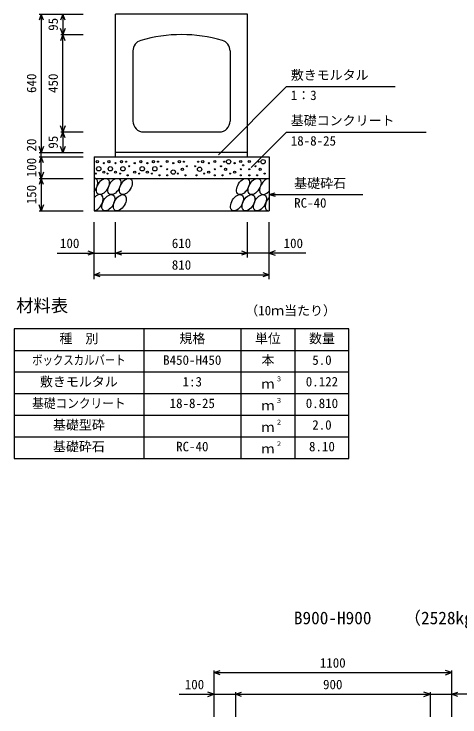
# Model space of a CAD drawing. Units: millimetres, scale not verified. Extents: x -16800 to 16800, y -5940 to 5940.
# Drawn here: x 3222 to 5286, y -2545 to 706 of the extents above; entities that cross this region are included whole.
import ezdxf
from ezdxf.enums import TextEntityAlignment as Align

# ---------------------------------------------------------------- set-up
doc = ezdxf.new("R2010")
doc.units = ezdxf.units.MM
doc.header["$LTSCALE"] = 20
for name, color, linetype, lineweight in [('0-0_DIM', 7, 'Continuous', 25), ('0-2_HATCH', 6, 'Continuous', 25), ('0-3_HYO', 3, 'Continuous', 25), ('0-4_HYO2', 4, 'Continuous', 25), ('0-5_OUTLINE', 3, 'Continuous', 25), ('0-7_TXT', 7, 'Continuous', 25)]:
    doc.layers.add(name, color=color, linetype=linetype, lineweight=lineweight)
doc.styles.add('ＭＳ ゴシック', font='')
doc.styles.get('ＭＳ ゴシック').set_extended_font_data('MS Gothic')

msp = doc.modelspace()

# ---------------------------------------------------------------- linework, layer by layer
at = {"layer": '0-0_DIM'}
for p, q in [((3338.11, 706.31), (3542.31, 706.31)), ((3348.11, 706.31), (3348.11, 66.31)), ((3448.11, 706.31), (3448.11, 611.31)), ((3438.11, 611.31), (3542.31, 611.31)), ((3448.11, 161.31), (3448.11, 611.31)), ((4482.88, 370.55), (4168.01, 55.68)), ((4482.88, 370.55), (4985.54, 370.55)), ((3438.11, 161.31), (3542.31, 161.31)), ((3448.11, 161.31), (3448.11, 66.31)), ((4482.88, 159.97), (4319.23, -3.69)), ((4482.88, 159.97), (5129.76, 159.97)), ((3338.11, 66.31), (3542.31, 66.31)), ((3348.11, 46.31), (3348.11, 66.31)), ((3338.11, 46.31), (3542.31, 46.31)), ((3348.11, -53.69), (3348.11, 46.31)), ((3338.11, -53.69), (3542.31, -53.69)), ((3348.11, -53.69), (3348.11, -203.69)), ((4402.31, -128.69), (4431.29, -120.92)), ((4402.31, -128.69), (4835.63, -128.69)), ((4402.31, -128.69), (4431.29, -136.45)), ((3338.11, -203.69), (3542.31, -203.69)), ((3592.31, -519.2), (3592.31, -256.86)), ((3692.31, -419.2), (3692.31, -256.86)), ((4302.31, -419.2), (4302.31, -256.86)), ((4402.31, -519.2), (4402.31, -256.86)), ((3422.31, -399.2), (3592.31, -399.2)), ((3592.31, -399.2), (3692.31, -399.2)), ((3692.31, -399.2), (4302.31, -399.2)), ((3592.31, -499.2), (4402.31, -499.2)), ((4147.31, -2329.66), (4147.31, -2544.66)), ((4147.31, -2339.66), (5247.31, -2339.66)), ((5247.31, -2329.66), (5247.31, -2544.66)), ((4247.31, -2429.66), (4247.31, -2544.66)), ((5147.31, -2429.66), (5147.31, -2544.66)), ((3986.58, -2439.66), (4147.31, -2439.66)), ((5408.05, -2439.66), (5247.31, -2439.66))]:
    msp.add_line(p, q, dxfattribs=at)
for points in [[(3358.37, 678.12), (3348.11, 706.31), (3337.85, 678.12)], [(3458.37, 678.12), (3448.11, 706.31), (3437.85, 678.12)], [(3458.37, 639.51), (3448.11, 611.31), (3437.85, 639.51)], [(3458.37, 583.12), (3448.11, 611.31), (3437.85, 583.12)], [(3458.37, 189.51), (3448.11, 161.31), (3437.85, 189.51)], [(3458.37, 133.12), (3448.11, 161.31), (3437.85, 133.12)], [(3358.37, 94.51), (3348.11, 66.31), (3337.85, 94.51)], [(3458.37, 94.51), (3448.11, 66.31), (3437.85, 94.51)], [(3358.37, 18.12), (3348.11, 46.31), (3337.85, 18.12)], [(3358.37, -25.49), (3348.11, -53.69), (3337.85, -25.49)], [(3358.37, -81.88), (3348.11, -53.69), (3337.85, -81.88)], [(3358.37, -175.49), (3348.11, -203.69), (3337.85, -175.49)], [(3564.12, -388.94), (3592.31, -399.2), (3564.12, -409.46)], [(3720.51, -409.46), (3692.31, -399.2), (3720.51, -388.94)], [(4274.12, -388.94), (4302.31, -399.2), (4274.12, -409.46)], [(4430.51, -388.94), (4402.31, -399.2), (4430.51, -409.46)], [(4572.32, -399.2), (4402.31, -399.2), (4302.31, -399.2)], [(3620.51, -509.46), (3592.31, -499.2), (3620.51, -488.94)], [(4374.12, -488.94), (4402.31, -499.2), (4374.12, -509.46)], [(4175.51, -2349.92), (4147.31, -2339.66), (4175.51, -2329.39)], [(5219.12, -2349.92), (5247.31, -2339.66), (5219.12, -2329.39)], [(4119.12, -2449.92), (4147.31, -2439.66), (4119.12, -2429.39)], [(4275.51, -2449.92), (4247.31, -2439.66), (4275.51, -2429.39)], [(5119.12, -2449.92), (5147.31, -2439.66), (5119.12, -2429.39)], [(5275.51, -2449.92), (5247.31, -2439.66), (5275.51, -2429.39)], [(4147.31, -2439.66), (4247.31, -2439.66), (5147.31, -2439.66), (5247.31, -2439.66)]]:
    msp.add_lwpolyline(points, dxfattribs=at)
at = {"layer": '0-2_HATCH'}
for centre, radius in [((4215.2, 23.49), 10), ((4375.05, 23.49), 10), ((3607.61, 23.49), 5), ((3614.15, -9.52), 10), ((3638.12, 16.49), 2.5), ((3661.31, 23.49), 5), ((3667.85, -9.52), 10), ((3691.82, 16.49), 2.5), ((3719.86, 23.49), 5), ((3726.4, -9.52), 10), ((3740.89, 23.49), 2.5), ((3754.91, 2.48), 2.5), ((3780.7, 16.49), 2.5), ((3808.74, 23.49), 5), ((3815.27, -9.52), 10), ((3839.25, 16.49), 2.5), ((3867.28, 23.49), 5), ((3873.82, -9.52), 10), ((3888.32, 23.49), 2.5), ((3902.33, 2.48), 2.5), ((3931.21, 24.37), 5), ((3959.25, 16.49), 2.5), ((3987.28, 23.49), 5), ((4008.32, 23.49), 2.5), ((4022.33, 2.48), 2.5), ((4060.15, 2.48), 2.5), ((4074.17, 23.49), 2.5), ((4095.2, 23.49), 5), ((4123.24, 16.49), 2.5), ((4151.28, 24.37), 5), ((4180.15, 2.48), 2.5), ((4194.17, 23.49), 2.5), ((4243.24, 16.49), 2.5), ((4271.28, 24.37), 5), ((4282.62, 6.8), 2.5), ((4311.12, 24.37), 5), ((4340, 2.48), 2.5), ((4354.02, 23.49), 2.5), ((3600.6, -31.66), 2.5), ((3638.12, -24.66), 5), ((3654.3, -31.66), 2.5), ((3691.82, -24.66), 5), ((3712.85, -31.66), 2.5), ((3780.7, -24.66), 5), ((3801.73, -31.66), 2.5), ((3839.25, -24.66), 5), ((3860.28, -31.66), 2.5), ((3931.21, -11.53), 2.5), ((3959.25, -24.66), 10), ((3980.28, -31.66), 2.5), ((4001.3, -11.53), 5), ((4081.18, -11.53), 10), ((4102.21, -31.66), 2.5), ((4123.24, -24.66), 5), ((4151.28, -11.53), 2.5), ((4201.18, -11.53), 5), ((4222.21, -31.66), 2.5), ((4243.24, -24.66), 5), ((4271.28, -11.53), 2.5), ((4311.12, -11.53), 2.5), ((4361.03, -11.53), 5), ((4382.06, -31.66), 2.5), ((3747.9, -39.54), 2.5), ((3895.32, -39.54), 2.5), ((3931.21, -39.54), 2.5), ((4015.32, -39.54), 2.5), ((4067.16, -39.54), 2.5), ((4151.28, -39.54), 2.5), ((4187.16, -39.54), 2.5), ((4271.28, -39.54), 2.5), ((4311.12, -39.54), 2.5), ((4347.01, -39.54), 2.5)]:
    msp.add_circle(centre, radius, dxfattribs=at)
for centre, start_param, end_param in [((3579.95, -91.21), 4.385593, 6.6745444), ((4388.46, -91.21), 0.3357715, 4.4411806), ((3605.27, -166.2), 3.5111464, 7.548991), ((4413.78, -166.2), 1.2110787, 3.5658734)]:
    msp.add_ellipse(centre, major_axis=(21.81, 35.31), ratio=0.5792, start_param=start_param, end_param=end_param, dxfattribs=at)
for centre in [(3633.16, -91.21), (3686.37, -91.21), (3739.58, -91.21), (4282.04, -91.21), (4335.25, -91.21), (3658.48, -166.2), (3711.69, -166.2), (4254.15, -166.2), (4307.36, -166.2), (4360.57, -166.2)]:
    msp.add_ellipse(centre, major_axis=(21.81, 35.31), ratio=0.5792, dxfattribs=at)
at = {"layer": '0-3_HYO'}
for p, q in [((3822.31, -749.2), (3822.31, -1349.2)), ((4272.31, -749.2), (4272.31, -1349.2)), ((4522.31, -749.2), (4522.31, -1349.2)), ((3222.31, -849.2), (4772.31, -849.2))]:
    msp.add_line(p, q, dxfattribs=at)
msp.add_lwpolyline([(3222.31, -1349.2), (4772.31, -1349.2), (4772.31, -749.2), (3222.31, -749.2)], close=True, dxfattribs=at)
at = {"layer": '0-4_HYO2'}
for p, q in [((3222.31, -949.2), (4772.31, -949.2)), ((3222.31, -1049.2), (4772.31, -1049.2)), ((3222.31, -1149.2), (4772.31, -1149.2)), ((3222.31, -1249.2), (4772.31, -1249.2))]:
    msp.add_line(p, q, dxfattribs=at)
at = {"layer": '0-5_OUTLINE'}
for p, q in [((3692.31, 46.31), (3692.31, 706.31)), ((4302.31, 706.31), (3692.31, 706.31)), ((4302.31, 46.31), (4302.31, 706.31)), ((3772.31, 536.31), (3772.31, 211.31)), ((4222.31, 536.31), (4222.31, 211.31)), ((3822.31, 161.31), (4172.31, 161.31)), ((4302.31, 66.31), (3692.31, 66.31)), ((3592.31, 46.31), (4402.31, 46.31)), ((4402.31, 46.31), (4402.31, -203.69)), ((3592.31, -53.69), (4402.31, -53.69))]:
    msp.add_line(p, q, dxfattribs=at)
msp.add_lwpolyline([(3592.31, 46.31), (3592.31, -203.69), (4402.31, -203.69)], dxfattribs=at)
for centre, radius, start, end in [((3997.31, -63.69), 675, 73.7398, 106.2602), ((3822.31, 536.31), 50, 106.2602, 180), ((4172.31, 536.31), 50, 0, 73.73967), ((3822.31, 211.31), 50, 180, 270), ((4172.31, 211.31), 50, 270, 0)]:
    msp.add_arc(centre, radius, start, end, dxfattribs=at)

# ---------------------------------------------------------------- texts
at = {"layer": '0-0_DIM', "style": 'ＭＳ ゴシック'}
for s, p in [('95', (3438.11, 628.81)), ('640', (3338.11, 341.31)), ('450', (3438.11, 341.31)), ('95', (3438.11, 83.81)), ('20', (3338.11, 70.53)), ('100', (3338.11, -48.69)), ('150', (3338.11, -173.69))]:
    msp.add_text(s, height=43.99, rotation=90, dxfattribs=at).set_placement(p, align=Align.BOTTOM_LEFT)
for s, p in [('敷きモルタル', (4502.88, 389.29)), ('1：3', (4502.88, 295.47)), ('基礎コンクリート', (4502.88, 178.7)), ('18-8-25', (4502.88, 84.89)), ('基礎砕石', (4518.64, -111.51)), ('RC-40', (4518.64, -202.2)), ('100', (3434.87, -389.2)), ('610', (3952.31, -389.2)), ('100', (4469.76, -389.2)), ('810', (3952.31, -489.2)), ('1100', (4637.31, -2329.66)), ('100', (4012.39, -2429.66)), ('900', (4652.31, -2429.66))]:
    msp.add_text(s, height=43.99, dxfattribs=at).set_placement(p, align=Align.BOTTOM_LEFT)
at = {"layer": '0-7_TXT', "style": 'ＭＳ ゴシック'}
for s, height, p in [('材料表', 58.65, (3232.31, -689.2)), ('（10ｍ当たり）', 43.99, (4292.31, -700.2)), ('種\u3000別', 43.99, (3432.31, -829.2)), ('規格', 43.99, (3987.31, -829.2)), ('単位', 43.99, (4337.31, -829.2)), ('数量', 43.99, (4587.31, -829.2)), ('B450-H450', 43.99, (3912.31, -929.2)), ('本', 43.99, (4367.31, -929.2)), ('5.0', 43.99, (4602.31, -929.2)), ('敷きモルタル', 43.99, (3342.31, -1029.2)), ('1:3', 43.99, (4002.31, -1029.2)), ('３', 21.99, (4432.86, -998.83)), ('0.122', 43.99, (4572.31, -1029.2)), ('ｍ', 43.99, (4367.31, -1039.2)), ('18-8-25', 43.99, (3942.31, -1129.2)), ('３', 21.99, (4432.86, -1098.83)), ('0.810', 43.99, (4572.31, -1129.2)), ('ｍ', 43.99, (4367.31, -1139.2)), ('基礎型砕', 43.99, (3402.31, -1229.2)), ('２', 21.99, (4432.86, -1198.83)), ('ｍ', 43.99, (4367.31, -1239.2)), ('2.0', 43.99, (4602.31, -1229.2)), ('基礎砕石', 43.99, (3402.31, -1329.2)), ('RC-40', 43.99, (3972.31, -1329.2)), ('ｍ', 43.99, (4367.31, -1339.2)), ('２', 21.99, (4432.86, -1298.83)), ('8.10', 43.99, (4587.31, -1329.2)), ('（2528kg）', 58.65, (5025.68, -2133.69)), ('B900-H900', 58.65, (4517.31, -2133.69))]:
    msp.add_text(s, height=height, dxfattribs=at).set_placement(p, align=Align.BOTTOM_LEFT)
for s, width, p in [('ボックスカルバート', 0.8, (3306.31, -929.2)), ('基礎コンクリート', 0.9, (3306.31, -1129.2))]:
    msp.add_text(s, height=43.99, dxfattribs=dict(at, width=width)).set_placement(p, align=Align.BOTTOM_LEFT)

doc.saveas('drawing.dxf')
